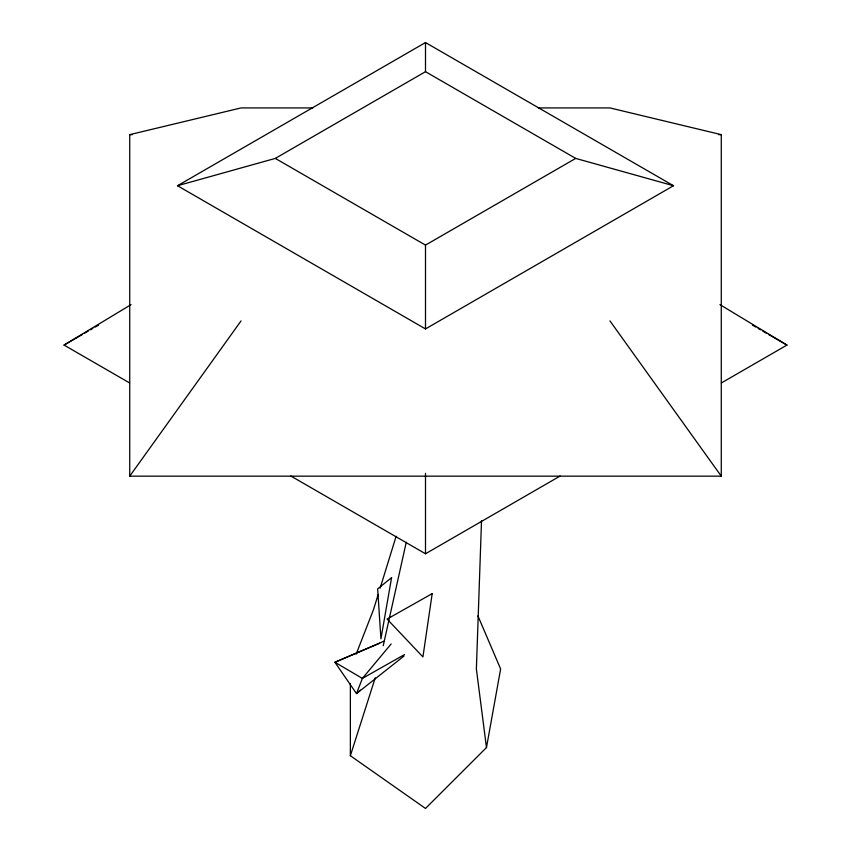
<?xml version="1.0" encoding="UTF-8"?>
<svg xmlns="http://www.w3.org/2000/svg" width="851" height="851" viewBox="0 0 851 851"><rect width="100%" height="100%" fill="white"/><g stroke="black" fill="none" stroke-linecap="round" stroke-linejoin="round"><path stroke-width="1.28" d="M538.289 107.928L609.954 107.928L721.276 134.649L721.276 476.166L129.724 476.166L129.724 134.649L241.046 107.928L312.711 107.928M290.819 476.007L425.5 553.767L425.5 473.326M425.5 328.922L425.5 245.109L575.691 158.403L673.503 185.731L425.5 328.922L177.497 185.731L425.5 42.55L673.503 185.731M481.517 520.674L476.379 669.014L486.474 747.561L425.5 808.45L350.367 755.731L350.367 683.438M486.474 747.561L500.633 668.982L477.922 615.869M383.237 645.718L406.278 542.172M378.184 594.445L373.504 609.624L356.154 654.142M380.131 588.126L396.13 536.29M350.367 755.731L375.238 677.811M129.724 476.166L241.046 320.912M391.152 643.952L362.388 678.407L356.495 693.608L334.922 662.269L384.312 641.037M360.42 690.129L356.495 693.608L404.002 656.036M129.65 382.961L64.038 345.08L131.065 304.615M177.497 185.731L275.309 158.403L425.5 71.686L575.691 158.403M64.038 345.08L82.462 334.443M84.76 333.113L88.217 331.124M90.514 329.794L92.812 328.465M95.121 327.135L98.578 325.135M425.5 553.767L560.181 476.007M721.35 382.961L786.962 345.08L719.935 304.615M404.597 654.525L362.388 678.407L334.922 662.269L379.727 643.228M129.724 134.649L132.384 134.649M718.616 134.649L721.276 134.649M752.422 325.135L755.879 327.135M758.188 328.465L760.486 329.794M762.783 331.124L766.24 333.113M768.538 334.443L786.962 345.08M275.309 158.403L425.5 245.109M609.954 320.912L721.276 476.166M425.5 42.55L425.5 71.686M432.18 593.647L422.926 656.94L387.109 619.081L432.18 593.647M391.588 577.627L380.929 638.846L377.653 588.881L391.588 577.627"/></g></svg>
